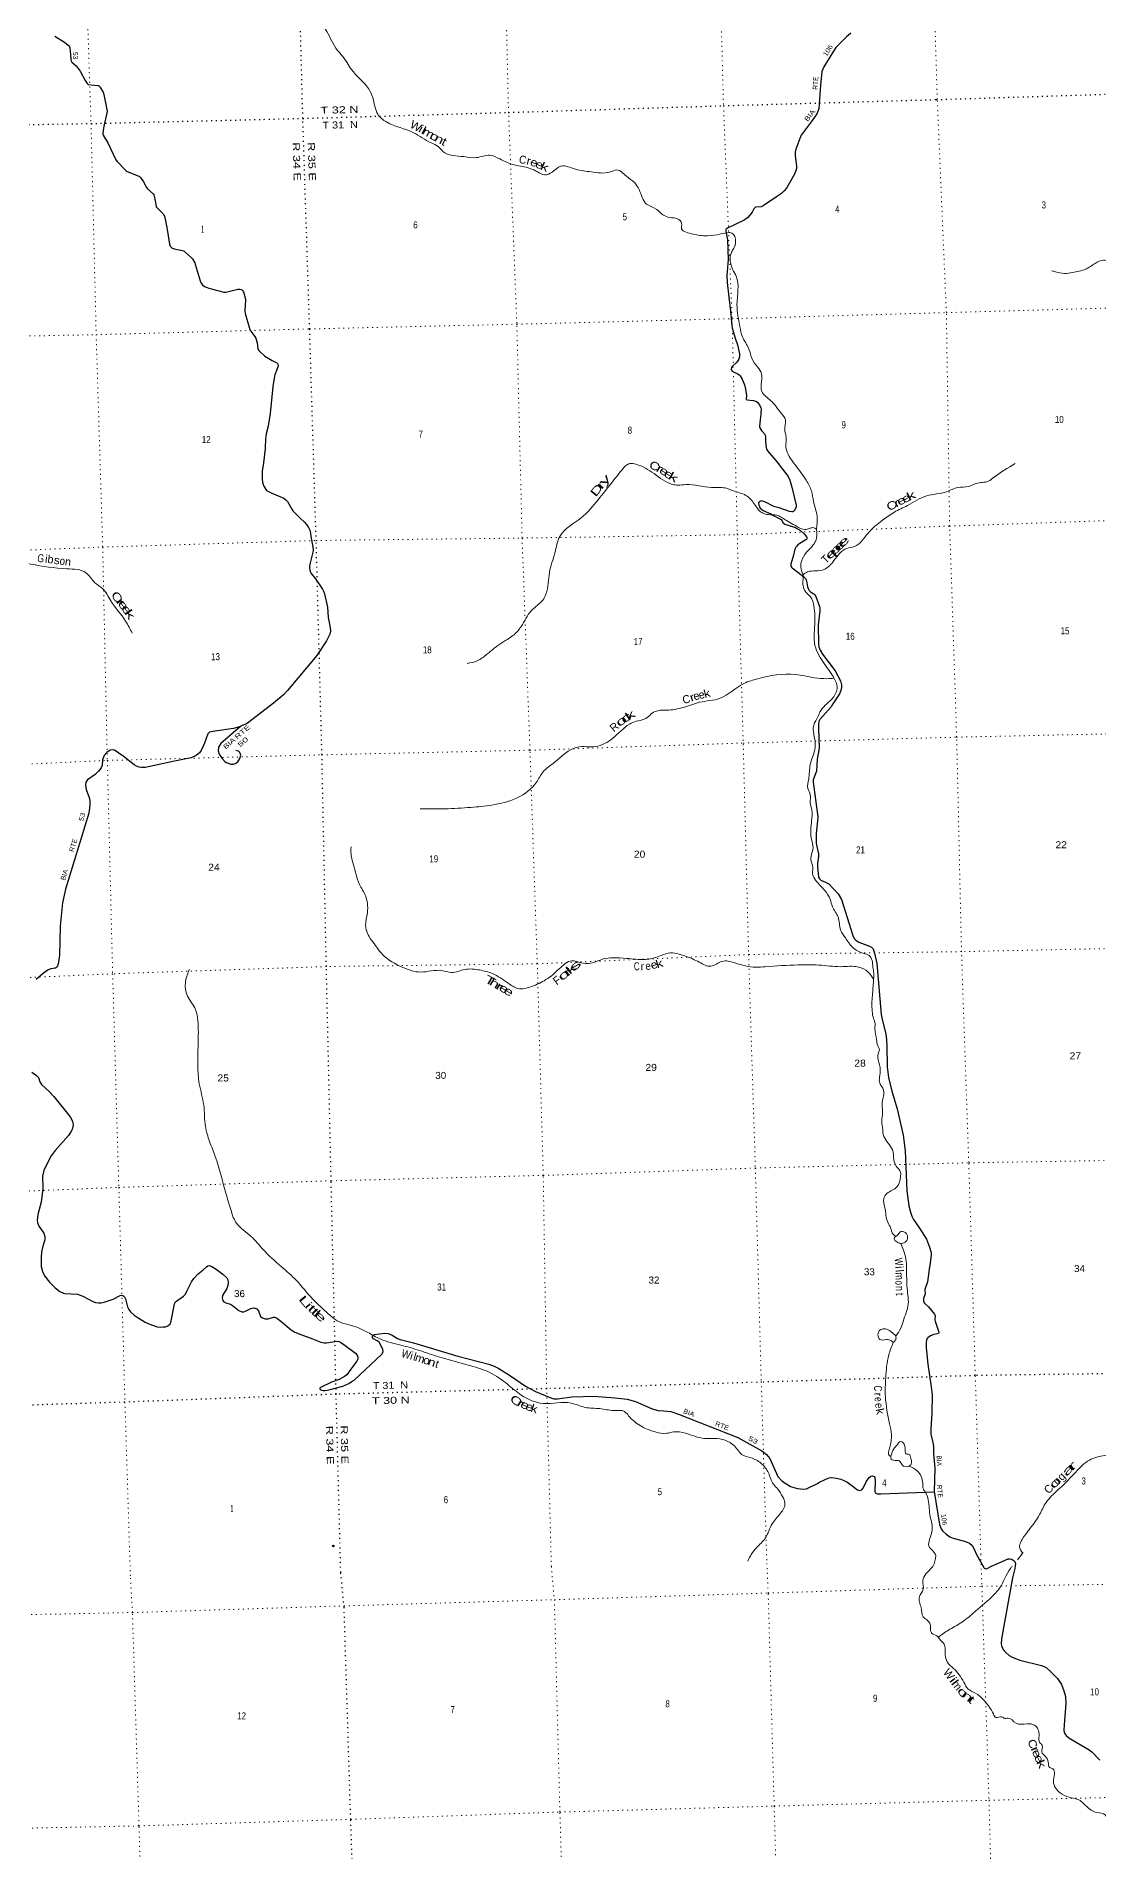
# Model space of a CAD drawing. Header units: feet. Extents: x 489137 to 739700, y 189004 to 379547.
# Drawn here: x 618100 to 644636, y 231291 to 276660 of the extents above; entities that cross this region are included whole.
import ezdxf
from ezdxf.enums import TextEntityAlignment as Align

# ---------------------------------------------------------------- set-up
doc = ezdxf.new("R2010")
doc.units = ezdxf.units.FT
doc.header["$LTSCALE"] = 80
doc.header["$PDMODE"] = 32
doc.header["$PDSIZE"] = 40
doc.linetypes.add('DOTTED', pattern=[1.5, 0.3, -1.2])
for name, color, linetype, lineweight in [('29', 7, 'Continuous', 25), ('39', 7, 'Continuous', 13), ('6', 7, 'DOTTED', 25), ('7', 7, 'DOTTED', 13)]:
    doc.layers.add(name, color=color, linetype=linetype, lineweight=lineweight)
for name, color, linetype in [('30', 7, 'Continuous'), ('41', 7, 'Continuous'), ('8', 7, 'Continuous')]:
    doc.layers.add(name, color=color, linetype=linetype)

msp = doc.modelspace()

# ---------------------------------------------------------------- linework, layer by layer
at = {"layer": '29'}
for points in [[(618560.28, 276662.6), (618806.27, 276516.15), (618893.37, 276441.46), (618925.68, 276401.05), (618939.21, 276371.48), (618953.26, 276208.31), (618957.99, 276077.74), (618970.1, 276045.41), (618987.84, 276017.3), (619091.97, 275918.47), (619196.43, 275791.4), (619318.29, 275559.74), (619366.9, 275480.63), (619384.06, 275463.46), (619398.27, 275454.38), (619555.85, 275443.39), (619650.91, 275427.12), (619676.87, 275410.92), (619698.07, 275379.6), (619767.74, 275261.39), (619786.75, 275207.85), (619863.66, 274832), (619867.7, 274803.71), (619866.55, 274779.62), (619791.81, 274445.18), (619774.81, 274361.19), (619757.64, 274226.82), (619757.64, 274212.67), (619766.64, 274186.39), (619886, 273995.04), (620085.78, 273575.15), (620119.67, 273527.49), (620315.98, 273320.55), (620346.27, 273296.3), (620372.92, 273280.29), (620646.15, 273174.05), (620677.23, 273153.15), (620702.69, 273127.57), (620778.09, 273020.36)], [(638446.51, 276740.56), (638340.48, 276645.89), (638070.9, 276380.88), (638009.68, 276286.19), (637772.04, 275899.96), (637743.77, 275839.33), (637723.03, 275780.06), (637688.75, 275438.35), (637647.22, 274858.39), (637632.69, 274802.73), (637592.31, 274721.9), (637483.33, 274552.45), (637204.59, 274188.44), (637167.67, 274108.29), (637072.01, 273835.99), (637051.12, 273764.09), (637051.73, 273674.16), (637087.03, 273422.62), (637085.44, 273357.94), (637073.33, 273305.4), (637035.02, 273213.74), (636839.08, 272868.93), (636781.63, 272795.04), (636713.88, 272735.57), (636589.61, 272647.96), (636283.76, 272438.53), (636257.5, 272420.34), (636202.98, 272400.15), (636061.83, 272387.25), (636025.28, 272349.62), (635978.54, 272262.51), (635924.31, 272187.96), (635871.81, 272135.42), (635781.06, 272064.86), (635361.51, 271868.87), (635322.54, 271828.28), (635324.15, 271785.39), (635361.01, 271572.22), (635380.99, 271082.27), (635351.42, 270684.16), (635358.89, 270506.75), (635394.21, 270142.19), (635440.81, 269789.99), (635473.98, 269421.63), (635499.03, 269308.86), (635566.17, 269094.97)], [(620778.09, 273020.36), (620778.09, 273020.36), (620855.15, 272878.02), (620878.66, 272850.43), (621015.43, 272721.98), (621030.83, 272698.19), (621050.87, 272627.85), (621089.39, 272417.31), (621096.47, 272400.14), (621106.25, 272384.78), (621236.95, 272258.23), (621268.11, 272222.32), (621288.3, 272189.99), (621304.46, 272161.7), (621321.67, 272094.45), (621360.49, 271885.36), (621430.05, 271469.03), (621446.82, 271419.11), (621465, 271390.82), (621495.29, 271364.55), (621542.54, 271346.16), (621746.87, 271307.84), (621791.12, 271288.77), (621821.41, 271268.57), (621970.98, 271134.72), (621999.11, 271096.81), (622055.65, 270999.82), (622067.87, 270965.12), (622191.97, 270545.84), (622214.16, 270493.65), (622252.53, 270449.19), (622303.01, 270408.78), (622365.53, 270379.79), (622406, 270366.34), (622779.58, 270269.35), (622807.85, 270267.33), (622837.19, 270268.08), (623137.09, 270340.63), (623186.47, 270343.11), (623223.83, 270329.97), (623251.09, 270306.73), (623271.1, 270274.69), (623313.69, 270120.83), (623322.02, 270067.85), (623307.63, 269803.59), (623315.87, 269736.79), (623428.79, 269336.82), (623450.3, 269297.54), (623560.98, 269156.47), (623580.24, 269114.54), (623615.31, 269002.17), (623634.76, 268843.78), (623653.92, 268811.24), (623681.21, 268779.11), (623804.99, 268668.95), (623994, 268561.72), (624104.01, 268497.98), (624112.84, 268490.66), (624122.43, 268481.06), (624131.01, 268469.44), (624136.61, 268451.55), (624138.58, 268432.57), (624136.83, 268422.71), (624111.6, 268348.14), (624058.07, 268196.4), (624049.19, 268165.29), (624009.82, 267912.27), (623939.22, 267230.84), (623888.48, 266915.04), (623843.51, 266727.88), (623830.99, 266657.62), (623821.3, 266606.65), (623818.39, 266360.74), (623776.25, 266000.72), (623740.52, 265790.3), (623737.58, 265689.19), (623740.52, 265572.07), (623756.68, 265487.2), (623781.16, 265419.66), (623829.37, 265333.63), (623850.58, 265310.39), (623881.88, 265289.17), (623985.09, 265246.13), (624279.33, 265116.78), (624329.17, 265080.03), (624371.17, 265031.83), (624482.46, 264840.33), (624510.91, 264801.18), (624680.82, 264626.33), (624688.62, 264619.1)], [(635566.17, 269094.97), (635612.33, 268947.89), (635663.41, 268726.94), (635665.82, 268682.06), (635661.78, 268647.71), (635643.61, 268591.13), (635617.36, 268542.64), (635591.1, 268508.28), (635483.5, 268410.59), (635463.88, 268380.98), (635458.84, 268343.6), (635463.88, 268316.32), (635484.92, 268291.56), (635528.5, 268263.78), (635620.95, 268225.66), (635655.72, 268201.14), (635676.93, 268177.9), (635733.6, 268088.66), (635790.01, 267951.58), (635813.3, 267838), (635835.33, 267683.06), (635830.39, 267587.86), (635850.76, 267574.4), (636010.4, 267559.41), (636068.68, 267541.39), (636111.08, 267513.1), (636171.4, 267431.45), (636199.93, 267373.67), (636205.99, 267345.38), (636195.71, 267254.36), (636195.89, 267215.05), (636179.59, 267082.51), (636164.59, 266911.95), (636166.61, 266893.76), (636176.02, 266874.6), (636195.89, 266835.16), (636215.16, 266808.79), (636288.82, 266725.5), (636303.41, 266695.23), (636311.48, 266650.77), (636311.28, 266534.24), (636327.64, 266384.04), (636339.76, 266343.63), (636362.56, 266297.15), (636610.78, 266006.09)], [(636610.78, 266006.09), (636655.31, 265953.87), (636880.86, 265659.7), (636919.3, 265565.67), (636968.87, 265389.03), (637079.17, 264941.23), (637082.87, 264915.01), (637080.85, 264898.85), (637036.29, 264813.25)], [(637036.29, 264813.25), (637022.29, 264795.79), (636996.04, 264777.6), (636973.83, 264773.56), (636911.48, 264784.54), (636652.03, 264874.23), (636544.76, 264898.33), (636502.32, 264913.99), (636317.29, 265014.88), (636241.82, 265043.31), (636211.53, 265047.35), (636187.75, 265044.6), (636154.99, 265023.1), (636144.89, 265006.94), (636140.01, 264985.13), (636146.91, 264940.25), (636161.05, 264911.97), (636183.26, 264871.55), (636212.38, 264841.28), (636257.97, 264806.89), (636443.9, 264722.38)], [(624688.62, 264619.1), (624801.69, 264514.24), (624844.26, 264462.09), (624901.65, 264383.91), (624917.8, 264353.6), (624936.99, 264298.03), (624952.14, 264218.05), (625013.72, 263845.4), (625012.71, 263818.13), (625003.92, 263769.09), (624932.78, 263471.05), (624920.83, 263406.92), (624920.83, 263366.51), (624928.91, 263320.03), (624947.35, 263265.51), (624965.26, 263233.15), (625074.49, 263098.53), (625244.94, 262840.13), (625275.23, 262791.63), (625300.96, 262727.7)], [(636443.9, 264722.38), (636515, 264685.86), (636669.43, 264600.14), (636702.23, 264580.57), (636720.4, 264558.35), (636756.75, 264501.77), (636793.1, 264471.46), (637062.69, 264381.53), (637114.43, 264354.72), (637187.89, 264306.77), (637276.74, 264227.96), (637304.06, 264195.04), (637337.32, 264151.17), (637345.4, 264124.9), (637345.5, 264105.06), (637339.34, 264088.53), (637321.17, 264072.37), (637167.29, 263984.48), (637121.25, 263951.13), (637092.98, 263920.82), (637070.77, 263890.51), (637043.83, 263842.79), (637010.94, 263695.12)], [(637010.94, 263695.12), (636950.62, 263471.21), (636948.6, 263451.01), (636949.94, 263421.2), (636962.73, 263396.45), (636978.89, 263376.24), (637119.35, 263265.15), (637272.05, 263155.18), (637312.08, 263111.53), (637320.16, 263097.39), (637335.84, 263053.54), (637359.54, 262902.39), (637378.56, 262856.63), (637393.87, 262825.61), (637405.98, 262809.44), (637434.25, 262779.13), (637523.1, 262724.57), (637543.88, 262704.54), (637569.55, 262659.91), (637661.43, 262406.3), (637672.54, 262364.89), (637669.77, 262303.46), (637629.54, 261953.56), (637635.17, 261470.73), (637646.22, 261400.99), (637679.6, 261317.16), (637737.18, 261221.18), (638053.07, 260799.66), (638189.27, 260550.13), (638214.72, 260450.29), (638214.72, 260393.71), (638201.94, 260334.47), (638162.22, 260228.01), (638081.45, 260098.69), (637996.26, 259977.25), (637950.19, 259906.73), (637667.83, 259589.34), (637643.25, 259538.96), (637635.17, 259466.22), (637634.46, 259340.48), (637657.39, 258890.33), (637648.74, 258820.14), (637601.01, 258591.17), (637588.73, 258296.25), (637570.74, 258251.56), (637508.25, 258074.77), (637503.92, 258017.39), (637619.02, 257150.52), (637613.33, 257049.74), (637580.69, 256740.35), (637580.65, 256505.92), (637588.26, 256443.87), (637641.23, 256227.07), (637640.11, 256158.36), (637608.92, 255996.71), (637608.79, 255907.52), (637634.07, 255649.73), (637661.43, 255600.66), (637693.74, 255568.33), (637813.25, 255520.11), (637891.63, 255475.38), (638000.79, 255366.44), (638127.89, 255226.83), (638208.01, 255086.03), (638493.22, 254189.69), (638527.72, 254115.46), (638555.99, 254087.17), (638596.38, 254054.84), (638644.56, 254025.21), (638914.29, 253919.59), (638959.86, 253897.23), (639000.25, 253852.78), (639039.51, 253744.5), (639093.06, 253485.26), (639204.21, 252214.01), (639230.87, 252085.55), (639304.95, 251798.46), (639329.41, 251676.51), (639347.69, 251430.04), (639355.67, 250902.59), (639387.37, 250641.83), (639468.17, 250298.37), (639606.71, 249853.15), (639749.81, 249194.12), (639798.88, 248803.62), (639847.09, 247807.74), (639896.01, 247429.34), (639933.21, 247269.41), (639965.64, 247176.47), (639989.75, 247123.93), (640009.94, 247087.55), (640162.98, 246877.71), (640333.88, 246596.58), (640412.8, 246401.53), (640440.48, 246289.95), (640449.14, 246254.02), (640450.16, 246210.57), (640414.42, 245936.3), (640409.86, 245903.55)], [(625300.96, 262727.7), (625375.58, 262394.21), (625386.73, 262136.14), (625439.81, 261883.34), (625447.88, 261794.43), (625431.73, 261717.65), (625350.96, 261551.95), (625109.43, 261184.24), (624375.03, 260308.01), (624282.73, 260208.21), (624218.11, 260151.63), (624021.46, 259996.28), (623409.48, 259517.99), (623345.76, 259476.73), (623240.76, 259432.28), (623172.1, 259403.99), (623021.74, 259362.98), (622568.34, 259297.47), (622465.33, 259278.71), (622428.98, 259266.58), (622387.51, 259227.29), (622301.48, 258993.52), (622214.93, 258813.95), (622173.12, 258754.88), (622089.74, 258684.63), (621966.67, 258631.72), (621551.19, 258542.97)], [(623198.21, 259414.75), (622707.65, 258983.69), (622651.86, 258895.55), (622643.03, 258801.83), (622666.04, 258722.29), (622739.96, 258607.85), (622804.58, 258539.14), (622850.22, 258512.05), (622958.05, 258470.44), (623026.71, 258470.44), (623086.62, 258492.53), (623131.71, 258531.06), (623184.07, 258615.54), (623204.41, 258692.71), (623182.33, 258760.8), (623151.68, 258792.48), (623084.82, 258813.35)], [(621551.19, 258542.97), (620821.02, 258386.99), (620730.72, 258383.55), (620666.1, 258395.68), (620605.52, 258415.88), (620539.64, 258454.05), (620270.63, 258668.66), (620048.81, 258819.63), (620003.76, 258832.14), (619947.22, 258820.02), (619861.8, 258759.41), (619797.79, 258686.65), (619750.93, 258577.62), (619741.25, 258440.13), (619719.02, 258375.19), (619656.43, 258298.69), (619567.53, 258214.79), (619381.8, 258076.41), (619337.38, 258023.88), (619329.3, 257947.09), (619347.94, 257839.13), (619427.35, 257612.69), (619438.35, 257538.92), (619438.35, 257433.84), (619407.46, 257249.07), (618824.6, 255344.7), (618755.95, 255008.36), (618698.37, 254420.01), (618686.98, 254041.22)], [(618686.98, 254041.22), (618676.69, 253699.19), (618644.76, 253475.36), (618616.49, 253402.62), (618575.64, 253370.28), (618463.02, 253358.16), (618398.48, 253330.44), (618282.44, 253243.38), (618095.5, 253087.39)], [(617988.95, 250771.68), (618107.62, 250686.85), (618150.01, 250637.66), (618188.39, 250533.27), (618232.81, 250465.77), (618416.58, 250289.82), (618533.12, 250165.01), (618946.96, 249654.63), (619002.19, 249549.21), (619020.36, 249450.2), (618998.15, 249343.1), (618965.85, 249278.45), (618906.08, 249189.7), (618573.41, 248817.85), (618471.11, 248678.31), (618341.75, 248439.94), (618285.33, 248318.63), (618254.06, 248175.87), (618259.76, 247867.25), (618221.47, 247523.44), (618136.28, 247219.07), (618121.77, 247063.8), (618129.85, 247011.26), (618166.03, 246925.04), (618285.34, 246746.56), (618310.4, 246667.6), (618313.61, 246584.9), (618258.77, 246426.45), (618228.79, 246281.8), (618219.83, 246137.11), (618220.34, 246114.04)], [(618220.34, 246114.04), (618224.76, 245914.04), (618252.23, 245790.68), (618303.52, 245685.71), (618424.68, 245520.02), (618572.03, 245379.32), (618687.19, 245289.66), (618776.04, 245253.29), (618815.93, 245238.88), (619131.02, 245222.94), (619260.83, 245171.04), (619514.73, 245038.86), (619577.72, 245012.83), (619654.45, 245004.75), (619719.07, 245008.79), (619791.4, 245028.22), (620018.6, 245103.36), (620195.63, 245194.69), (620227.94, 245198.73), (620261.8, 245190.92), (620288.52, 245174.48), (620304.68, 245154.28), (620329.46, 245103.48), (620378.26, 244904.68), (620409.68, 244843.1), (620454.11, 244782.48), (620547, 244697.61), (620615.44, 244651.1), (620817.59, 244527.87), (620914.14, 244485.51), (621116.45, 244410.67), (621189.15, 244398.55), (621262.31, 244403.64), (621322.42, 244410.67), (621387.04, 244434.92), (621439.54, 244479.38), (621460.78, 244518.56), (621519.92, 244806.28), (621548.59, 244984.54), (621579.81, 245031.46), (621775.93, 245174.59), (621825.25, 245225), (621857.23, 245297.28), (621977.56, 245531.73), (622031.22, 245612.96), (622144.3, 245734.2), (622264.63, 245834.06), (622354.31, 245903.94), (622384.6, 245930.21), (622418.82, 245938.02), (622483.55, 245916.06), (622588.56, 245847.36), (622762.22, 245726.12), (622859.15, 245629.13), (622887.42, 245580.63), (622892.12, 245519.62), (622883.38, 245443.23), (622857.6, 245367.6), (622748.08, 245190.64), (622741.3, 245133.23), (622756.16, 245069.4), (622776.36, 245037.07), (622831.66, 245003.86), (622949.09, 244973.91), (623002.52, 244944.12), (623032.56, 244915.03), (623158.88, 244816.64), (623236.76, 244786.51), (623285.23, 244782.47), (623328.64, 244799.83), (623456.88, 244869.36), (623491.2, 244875.42), (623535.63, 244879.46), (623561.9, 244875.09), (623608.32, 244859.25), (623651.56, 244804.23), (623701.63, 244668.01), (623745.64, 244628.9), (623819.43, 244607.79), (623889.01, 244606.67), (624020.83, 244646.1), (624058.64, 244647.08), (624094.99, 244634.96), (624207.7, 244548.91)], [(640409.86, 245903.55), (640358.64, 245535.65), (640296.69, 245340.67), (640294.62, 245318.47), (640299.72, 245234.59), (640295.92, 245209.52), (640261.85, 245119.91), (640257.81, 245081.52), (640263.61, 245041.4), (640271.45, 245020.4), (640284.06, 245002.71), (640382.32, 244904.52), (640537.83, 244728.02), (640545.56, 244708.7), (640549.6, 244684.46), (640543.54, 244583.42), (640552.11, 244546.69), (640629.42, 244326.26), (640644.51, 244278.3), (640646.53, 244254.06), (640632.5, 244237.53), (640491.57, 244206.48), (640438.53, 244185.35), (640398.15, 244161.1), (640369.88, 244136.86), (640349.68, 244114.63), (640333.53, 244078.26), (640328.47, 244026.73), (640327.85, 243886.42), (640369.05, 243477.6), (640454.57, 242908.23), (640473.14, 242704.79), (640468.49, 242248.66), (640443.56, 241854.52), (640446.52, 241721.55), (640493.37, 241516.65), (640508.18, 241426.14), (640512.76, 241244.62), (640539.36, 240875.87), (640530.22, 240288.48), (640659.15, 239463.71), (640700.01, 239359), (640736.35, 239310.51), (640829.54, 239224.94), (640918.09, 239156.94), (641002.91, 239128.65), (641032.7, 239115.98), (641308.05, 239046.78), (641406.77, 239003.37), (641476.87, 238939.15), (641528.41, 238849.37), (641585.36, 238719.92)], [(624207.7, 244548.91), (624462.6, 244332.01), (624555.39, 244275.28), (624710.28, 244213.84), (624994.18, 244104.46), (625207.64, 244026.74), (625288.42, 244010.58), (625350.64, 244004.59), (625608.5, 244048.05), (625651.9, 244042.91), (625700.36, 244022.7), (625813.65, 243941.14), (626076.37, 243746.59), (626112.3, 243699.4), (626128.46, 243646.86), (626128.46, 243602.4), (626102.97, 243547.34), (625957.98, 243348.73), (625851.82, 243208.38), (625799.32, 243163.92), (625666.04, 243095.22), (625475.37, 243024.35), (625194.36, 242891.64), (625182.8, 242876.31), (625181.4, 242860.82), (625193.66, 242842.51), (625223.38, 242827.64), (625264.84, 242815.95), (625310.64, 242816.37), (625371.01, 242823.2), (625441.26, 242838.02), (625753.06, 242928.97), (625828.24, 242957.18), (625908.36, 242994.19), (625968.19, 243029.61), (626035.92, 243075.84), (626730.64, 243725.28), (626760.52, 243786.29), (626756.48, 243838.83), (626716.03, 243934.85), (626659.55, 244020.69), (626615.65, 244057.97), (626518.16, 244108.5), (626493.97, 244137.88), (626493.97, 244166.17), (626502.04, 244194.46), (626543.09, 244217.96), (626799.03, 244253.31), (626889.76, 244242.96), (626985.35, 244202.53), (627121.99, 244119.7), (627190.52, 244093.6), (627524.61, 244007.42), (628624.67, 243674.12), (629402.17, 243475.66), (629537.11, 243424.59), (629651.79, 243363.58), (629946.63, 243183.79), (630321.16, 242922.85), (630571.02, 242790.6), (630906.22, 242648.65), (631027.38, 242608.24), (631122.23, 242609.85), (631472.9, 242657.17), (632033.88, 242672.35), (632551.09, 242634.2), (632856.89, 242596.11), (633064.89, 242543.51), (633478.85, 242361.71), (633630.77, 242316.64), (633762.07, 242309.16), (633950.02, 242290.69), (634144.6, 242223.93), (635619.02, 241643.81), (636222.53, 241308.72), (636342.26, 241218.02), (636424.63, 241119.02), (636619.72, 240670.88), (636729.97, 240547.16), (636939.99, 240417.84), (637113.65, 240365.3), (637263.38, 240354.75), (637333.76, 240363.28), (637390.23, 240381.49), (637609.19, 240495.1)], [(637609.19, 240495.1), (637649.02, 240515.77), (637824.46, 240599.7), (637903.22, 240630.01), (637961.77, 240640.11), (638081.66, 240629.3), (638198.04, 240601.72), (638347.19, 240537.71), (638535.26, 240389.55), (638591.81, 240341.05), (638650.56, 240319.75), (638721.04, 240332.97), (638752.85, 240374.25), (638834.13, 240551.2), (638906.82, 240640.11), (638945.19, 240674.46), (638981.33, 240681.47), (639025.97, 240666.38), (639042.35, 240642.33), (639051.55, 240547.67), (639042.12, 240290.54), (639057.01, 240259.22), (639111.79, 240236.09), (639194.6, 240231.68), (640530.19, 240286.74)], [(641585.36, 238719.92), (641765.31, 238395.5), (641777.33, 238379.45), (641801.99, 238364.26), (641824.76, 238358.56), (641849.15, 238366.8), (641961.74, 238430.17), (642376.67, 238607.43), (642393.94, 238612.96), (642420.5, 238612.96), (642464.14, 238599.67), (642503.98, 238576.89), (642526.07, 238553.28), (642551.42, 238521.83), (642557.11, 238493.35), (642553.31, 238432.6), (642541.12, 238372.26), (642479.54, 238137.49), (642207.41, 236611.95), (642202.33, 236482.9), (642209.92, 236433.54), (642247.86, 236346.21), (642313.44, 236269.31), (642399.65, 236194.33), (642475.54, 236152.57), (642585.58, 236107), (642667.89, 236078.63), (643209.86, 235944.43), (643325.52, 235894.38), (643416.59, 235814.64), (643606.31, 235621), (643704.97, 235472.92), (643765.13, 235308.2), (643803.63, 235165.37), (643815.45, 234997.49), (643771.41, 234464.74), (643761.9, 234326.26), (643775, 234267.08), (643799.84, 234227.54), (643822.61, 234197.17), (643887.06, 234134.62), (644395.59, 233836.46), (644461.59, 233783.83), (644667.34, 233576.67)]]:
    msp.add_lwpolyline(points, dxfattribs=at)
at = {"layer": '39'}
msp.add_line((642750.76, 238766.14), (642605.1, 238586.1), dxfattribs=at)
for points in [[(637591.58, 264343.53), (637600.92, 264671.32), (637513.85, 265037.73), (637461.15, 265300.4), (637329.51, 265568.03), (637051.95, 265953.15), (636825.05, 266384.75), (636827.68, 266574.84), (636818.58, 266703.83), (636796.08, 266814.1), (636811.99, 267077.47), (636702.61, 267240.88), (636441.77, 267559.97), (636221.1, 267781.62), (636213.45, 268027.9), (636215.68, 268228.07), (636112.12, 268397.78), (635970.29, 268616.5), (635900.87, 268842.13), (635735.24, 269152.87), (635675.19, 269397.06), (635600.83, 269953.96), (635583.03, 270664.68), (635493.49, 270836.97), (635464.6, 271264.3), (635523.21, 271365.66), (635567.5, 271523.04), (635474.05, 271743.68), (635366.74, 271751.54), (635102.26, 271700.62), (634792.32, 271676.2), (634461.31, 271725.72), (634212.86, 271883.61), (634222.58, 271944.63), (634148.5, 272083.16), (633900.13, 272135.96), (633748.12, 272202.69), (633543.85, 272366.38), (633344.06, 272467.59), (633156.13, 272832.01), (633038.38, 273003.18), (632840.24, 273165.09), (632602.02, 273319.34), (632420.34, 273267.67), (631961.83, 273273.73), (631565.61, 273338.85), (631197.29, 273413.16), (630980.95, 273267.14), (630797.97, 273197.22), (630617.26, 273274.93), (630430.19, 273360.48), (630045.35, 273444.24), (629676.04, 273595.32), (629422.06, 273688.31), (629099.36, 273629.02), (628781.47, 273652.79), (628255.49, 273783.49), (628137.62, 273906.15), (627960.39, 273998.15), (627524.55, 274249.66), (626843.71, 274519.74), (626630.27, 274711.36), (626502.93, 275126.7), (626393.04, 275354.77), (625970.57, 275831.15), (625749.57, 276163.95), (625622.77, 276308.48), (625357.93, 276781.01), (624866.56, 277418.38), (624574.71, 278013.13), (624568.44, 278275.62), (624550.89, 278311.31), (624383.31, 278363.27), (624010.19, 278611.21), (623694.82, 278879.62), (623430.95, 279018.71), (623132.66, 279160.48), (622798.59, 279442.31), (622265.79, 279746.56), (621906.99, 279938.47), (621637.15, 280075.31), (621512.88, 280258.34), (621238.7, 280300), (620754.31, 280296.95), (620523.95, 280508.11), (620258.92, 281293.91), (620234.75, 281549.63), (620161.54, 281769.05), (619910.93, 282187.58), (619509.89, 282632.48), (619033.96, 282979.41)], [(645009.99, 270943.95), (644756.8, 271067.16), (644545.99, 270986.04), (644313.46, 270841.39), (643981.55, 270759.5), (643784.73, 270733.5), (643554.98, 270774.91), (643467.2, 270799.72)], [(632821.19, 265936.83), (632462.99, 265496.16), (632134.16, 265078.88), (631705.81, 264625.32), (631178.85, 264163.81), (631051.82, 263748.48), (630917.33, 263266.16), (630827.93, 262714.89), (630750.76, 262572.37), (630460.57, 262302.15), (630209.55, 261908.18), (630004.45, 261681.76), (629724.88, 261500.89), (629354.45, 261217.38), (629110.61, 261052.07), (628864.75, 260989.77)], [(632821.19, 265936.83), (632927.03, 265980.32), (633076.46, 265965.15), (633529.81, 265730.5), (633986.52, 265461.63), (634122.52, 265442.77), (634327.8, 265459), (634966.69, 265383.3), (635306.28, 265372.53), (635541.64, 265290.92), (635859.46, 265166.1), (636053.85, 264945.43), (636247.69, 264738.88), (636644.09, 264674.24), (636761.65, 264605.67), (637088.06, 264417.13), (637299.15, 264335.96), (637407.36, 264356.43), (637497.19, 264382.23), (637590.53, 264339.87)], [(642551.99, 265983.47), (642010.68, 265630.52), (641878.87, 265542.43), (641574.32, 265483.85), (641383.51, 265407.56), (641119.93, 265384.97), (640837.43, 265278.77), (640334.83, 265173.94), (639861.72, 264934.86), (639533.14, 264768.21), (639236.3, 264564.43), (638877.3, 264247.01), (638535.3, 263908.04), (638341.29, 263861.94), (638022.21, 263556.22), (637778.57, 263334.33), (637561.91, 263299.46), (637366.94, 263277.57), (637250.92, 263203.99)], [(637591.58, 264343.53), (637568.64, 264053.6), (637341.72, 263765.68), (637209.74, 263528.01), (637200.66, 263347.77), (637255.7, 263180.18), (637247.05, 263040.38), (637328.69, 262760.67), (637438.02, 262649.8), (637521.95, 262414.64), (637545.82, 261960.84), (637567.1, 261367.48), (637681.02, 261139.57), (637955.35, 260734.11), (638103.59, 260351.94), (637968.21, 260097.97), (637674.03, 259775.04), (637624.28, 259653.82), (637519.32, 259447.54), (637540.14, 259122.97), (637543.72, 258826.01), (637430.76, 258463.79), (637392.85, 258092.42), (637371.57, 257863.19), (637432.33, 257703.91), (637429.62, 257515.84), (637469.63, 257319.36), (637465.74, 257058.48), (637458.65, 256605.64), (637500.34, 256382.78), (637451.09, 256043.3), (637491.49, 255939.81), (637487.6, 255726.86), (637535.86, 255610.98), (637798.87, 255309.29), (637926.43, 255094.05), (637986.37, 254904.42), (638125.51, 254651.24), (638190.91, 254322.38), (638311.63, 254127.08), (638486.34, 253893.5), (638754.63, 253744.48), (638902.14, 253689.7), (638998.1, 253394.72), (639007.75, 253317.46), (639019.33, 253172.9), (639014.36, 253093.88)], [(614553.87, 260861.95), (614758.85, 261260.62), (614991.67, 261346.67), (615206.03, 261543.14), (615422.87, 261727.58), (615597.4, 261807.27), (616174.12, 262286.93), (616578.68, 262626.36), (616782.4, 262939.63), (617120.84, 263266.34), (617622.56, 263496.45), (617964.87, 263467.59), (618863.67, 263353.7), (619340.09, 263251.34), (619563.81, 263003.54), (619753.26, 262857.45), (619961.06, 262552.42), (620330.2, 262045.63), (620493.5, 261742.88)], [(627689.22, 257353.62), (628304.95, 257353.8), (628953.59, 257389.65), (629474.14, 257448.71), (630109.18, 257625.49), (630594.33, 258020.68), (630757.93, 258275.77), (631035.44, 258509.1), (631613.78, 258895.85), (632071.42, 258912), (632497.42, 259116.87), (632919.57, 259471.15), (633084.33, 259542.36), (633284.32, 259590.72), (633555.27, 259785.39), (633840.62, 259818.95), (634265.88, 259888.38), (634664.65, 260015.37), (635177.49, 260116.56), (635772.68, 260485.79), (636125.33, 260604.89), (637059.84, 260712.71), (637533.53, 260628.44), (637849.32, 260606.61), (638022.41, 260617.21)], [(626348.94, 254304.29), (626325.86, 254439.63), (626368.08, 254752.56), (626368.57, 254997.13), (626321.13, 255177.15), (626172.5, 255466.33), (626020.05, 255955.46), (625967.31, 256167.6), (625960.22, 256399.75)], [(639014.32, 253093.3), (638869.69, 253282.17), (638636.92, 253400.26), (638190.43, 253408.81), (637645.77, 253449.85), (637130.9, 253451.65), (636302.86, 253408.68), (636073.23, 253395.53), (635546.11, 253503.96), (635225.65, 253541.77), (634947.82, 253419.58), (634659.17, 253521.31), (634316.3, 253667.37), (633883.16, 253747.19), (633656.07, 253669.46), (633314.01, 253589.19), (632838.51, 253616.8), (632506.83, 253631.94), (632261.71, 253602), (631951.07, 253492.65), (631706.22, 253507.19), (631478.17, 253556.75), (631163.04, 253356.28), (630830.51, 253084.38), (630469.84, 252912.42), (630124.42, 252866.37), (629885.06, 252998.35), (629494.19, 253235.48), (629171.68, 253325.76), (628807.75, 253339.61), (628469.56, 253263.53), (628223.37, 253312.38), (627704.04, 253273.57), (627251.26, 253391.02), (626741.78, 253718.43), (626507.62, 254026.45), (626385.44, 254207.55), (626342.62, 254321.05)], [(623018.98, 247139.5), (622833.49, 247750.6), (622567.34, 248667.73), (622427.55, 249040.13), (622323.81, 249420.02), (622280.96, 249945.83), (622171.12, 250481.11), (622132.98, 250938.39), (622143.4, 251547.16), (622124.3, 252136.57), (622075.99, 252338.78), (621877.16, 252672.46), (621828.31, 253042.41), (621925.36, 253347.4)], [(639014.36, 253093.88), (638987.91, 252739.14), (638973.42, 252542.51), (638975.14, 252344.51), (639002.9, 252151.59), (639048.6, 252015.97), (639046.87, 251854.21), (639087.49, 251591.05), (639115.84, 251434.53), (639154.97, 251363.32), (639120.92, 251202.31), (639162.91, 250955.37), (639169.26, 250690.86), (639159.31, 250532.82), (639214.22, 250419.79), (639264.62, 250318.72), (639229.75, 250024.27), (639234.52, 249697.04), (639216.47, 249591.23), (639236.48, 249389.91), (639271.64, 249162.92), (639482.48, 248831.74), (639522.54, 248582.71), (639579.27, 248423.27), (639686.23, 248269.87), (639686.48, 248160.74), (639597.61, 247904.58), (639347.65, 247741.05), (639265.73, 247616.53), (639294.75, 247391.32), (639322.52, 247198.39), (639365.85, 247020.23), (639440.01, 246879.68), (639498.59, 246724.36), (639550.73, 246681.96), (639565.41, 246668.31)], [(623018.98, 247139.5), (623099.28, 247001.82), (623465.47, 246668.11), (623762.83, 246344.41), (624213.71, 245915.63), (624603.2, 245559.21), (624987.95, 245117.7), (625338.19, 244783.97), (625722.5, 244508.18), (625971.34, 244443.28), (626382, 244267.57), (626689.22, 244103.93), (627203.98, 243950.54), (627669.49, 243817.43), (628152.24, 243656.71), (628858.45, 243460.39), (629425.35, 243264.61), (629870.91, 242971.04), (630214.67, 242699.71), (630759.7, 242494.98), (631457.91, 242502.47), (631805.33, 242395), (632174, 242363.14), (632529.04, 242318.62), (632790.57, 242290.6), (632895.71, 242183.61), (633179.82, 241940.22), (633557.51, 241781.4), (633847.57, 241746.42), (634015.78, 241781.4), (634313.75, 241750.78), (634787.32, 241617.99), (635035.64, 241617.74), (635535.54, 241431.42), (635748.55, 241199.37), (635983.76, 241121.79), (636223.52, 240979.72), (636387.6, 240759.87), (636511.88, 240473.76), (636623.7, 240350.87), (636740.07, 240163.48), (636798.58, 240010.18), (636691.66, 239751.28), (636480.07, 239484.18), (636308.34, 239127.71), (636087.66, 238886.52), (635958.87, 238721.74), (635870.55, 238554.53)], [(639565.41, 246668.31), (639527.38, 246608.27), (639591.01, 246529.96), (639707.49, 246494.16), (639826.45, 246549.41), (639863.52, 246633.74), (639803.94, 246762.75), (639678.18, 246777.97), (639612.46, 246697.28), (639565.41, 246668.31)], [(639695.69, 246493.77), (639762.52, 246326.57), (639822.02, 246096.5), (639838.64, 245878.88), (639850.54, 245370.03), (639872.16, 244922.2), (639807.76, 244711.47), (639633.38, 244267.99), (639568.1, 244182.53)], [(639568.25, 244182.72), (639455.05, 244285.17), (639254.43, 244356.03), (639151.44, 244305.45), (639126.43, 244171.07), (639169.83, 244093.97), (639329.55, 244088.18), (639458.04, 244054.88), (639505.75, 244022.41), (639542.93, 244052.18), (639574.19, 244130.23), (639568.1, 244182.53)], [(639506.38, 244022.45), (639392.97, 243706.68), (639316.63, 243131.68), (639308.64, 242666.51), (639414.27, 241981.5), (639422.74, 241405.82), (639411.14, 241187.08), (639447.97, 241174.39)], [(639447.97, 241174.39), (639515.5, 241356.95), (639581.18, 241432.32), (639695.99, 241541.97), (639779.39, 241474.54), (639803.04, 241283.47), (639825.25, 241231.81), (639900.39, 241220.64), (639940.63, 241121.18), (639961.43, 241002.76), (639899.86, 240925.54), (639726.95, 240959.1), (639656.55, 241055.34), (639541.02, 241066.92), (639441.73, 241127.66), (639447.97, 241174.39)], [(642735.77, 238752.4), (642659.68, 238916.94), (642700.81, 239051.96), (642928.4, 239374.27), (643159.3, 239714.9), (643322.94, 240020.51), (643617.59, 240331.33), (644015.91, 240727.11), (644360.48, 241052.04), (644736.84, 241184.2), (645159.9, 241207.05), (645455.33, 241241.01), (645619.65, 241374.86), (645653.23, 241411.65)], [(639903.78, 240927.5), (640108.51, 240804.47), (640241.49, 240502.53), (640257.59, 240349.57), (640328.31, 240245.26), (640378.91, 240087.6), (640429.89, 239663.16), (640479.25, 239331.64), (640413.7, 239098.63), (640396.17, 238928.16), (640483.4, 238814.4), (640546.8, 238742.13), (640570.62, 238690.83)], [(640570.62, 238690.83), (640492.15, 238421.67), (640322.31, 238238.33), (640243.32, 238056.9), (640253.65, 237853.12), (640156.57, 237667.27), (640198.74, 237389.42), (640256.08, 237158.35), (640418.89, 237002.21), (640456.31, 236758.59), (640595.22, 236682.74), (640665.63, 236599.39), (640758.49, 236504.4), (640801.4, 236384.11), (640805.04, 236210.48), (640853.17, 236033.75), (641012.07, 235871.47), (641265.65, 235527.38), (641370.09, 235361.93), (641582.73, 235237.14), (641798.91, 235039.7), (642007.23, 234735.05), (642069.74, 234643.46), (642218.86, 234658.72), (642282.19, 234623.69), (642364.87, 234629.47), (642571.5, 234502.53), (642850.52, 234486.19), (642986.11, 234472.89), (643128.31, 234336.51), (643145.48, 234191.45), (643165.35, 234014.12), (643223.22, 233950.7), (643214.58, 233784.89), (643307.87, 233669.71), (643377.44, 233529.78), (643412.57, 233395.19), (643490.08, 233358.45), (643506.77, 233043.71), (643670.14, 232764.37), (643900.74, 232650.05), (644111.85, 232597.94), (644325.34, 232432.77), (644591.3, 232268.7), (644794.43, 232212.39), (644850.58, 232134.79), (645047.03, 232011.68), (645206.04, 231940.3), (645404.75, 231966.14), (645520.36, 231937.22), (645607.06, 231946.86), (645857.55, 231985.42), (646138.69, 232017.1)], [(642474.38, 238424.54), (642429.9, 238369.56), (642159.47, 237879.1), (641962.22, 237654.79), (641504.18, 237251.28), (641190.24, 237006.33), (640881, 236826.11), (640616.25, 236642.79)]]:
    msp.add_spline(points, degree=3, dxfattribs=at)
at = {"layer": '6'}
for points in [[(625704.19, 238269.79), (625588.63, 242724.29), (625464.62, 248042.98), (625344.67, 253412.37), (625233.86, 258703.29), (625090.99, 264039.42), (624927.06, 269346.43), (624756.81, 274608.71), (624615.88, 279946.95), (624519.49, 284210.92)], [(614185.3, 274387.22), (619466.49, 274481.62), (624756.81, 274608.71), (629894.85, 274758.06), (635264.3, 274926.69), (640579.87, 275079.04), (644887.34, 275214.4)], [(645810.94, 243249.3), (641553.18, 243190.12), (636223.97, 243025.11), (630848.32, 242860.27), (625588.63, 242724.29), (620309.22, 242524.87), (615066.54, 242361.95)], [(626973.04, 197881.09), (626904.47, 200188.99), (626760.22, 205532.45), (626604.1, 210863.54), (626451.02, 216146.23), (626272.83, 221470.8), (626127.24, 226781.92), (625953.25, 232098.5), (625787.68, 237399.09), (625704.19, 238269.79)]]:
    msp.add_lwpolyline(points, dxfattribs=at)
at = {"layer": '7'}
for points in [[(634990.59, 284506.5), (635124.33, 280137.63), (635264.3, 274926.69), (635479.33, 269603.53), (635607.42, 264232.44), (635757.51, 258969.36), (635891.16, 253713.7), (636060.31, 248376.59), (636207.21, 243040.61), (636345.11, 238570.14)], [(641691.61, 238722.97), (641553.18, 243190.12), (641390.55, 248515.37), (641209.99, 253783.31), (641088.34, 259144.54), (640913.51, 264420.8), (640831.27, 269755.29), (640603.9, 275084.03), (640444.4, 280381.11), (640328.7, 284665.32)], [(619143.95, 284061.09), (619286.47, 279838.52), (619466.49, 274481.62), (619594.97, 269203.53), (619756.96, 263894.43), (619873.39, 258563.31), (620006.02, 253230.81), (620161.06, 247893.13), (620313.25, 242525.03), (620450.56, 238123.37)], [(630964.32, 238417.63), (630848.32, 242860.27), (630762.13, 248192.59), (630613.1, 253479.98), (630429.76, 258818.55), (630233.58, 264124.27), (630101.7, 269489.14), (629895.17, 274749.99), (629771.47, 280060.61), (629683.99, 284356.09)], [(614330.74, 269101.29), (619594.97, 269203.53), (624927.06, 269346.43), (630102.65, 269464.92), (635479.33, 269603.53), (640831.27, 269755.29), (645041.7, 269871.78)], [(614479.68, 263689.1), (619756.96, 263894.43), (625090.2, 264059.6), (630235.76, 264120.32), (635604.5, 264204.03), (640913.51, 264420.8), (645194.95, 264568.22)], [(614627.36, 258322.02), (619873.39, 258563.31), (625233.86, 258703.29), (630429.76, 258818.55), (635758.42, 258997.69), (641088.34, 259144.54), (645348.99, 259236.93)], [(645503.95, 253873.8), (641205.88, 253785.17), (635911.4, 253712.48), (630613.1, 253479.98), (625344.67, 253412.37), (620006.02, 253230.81), (614773.84, 252999.1)], [(614920.12, 247683.12), (620161.06, 247893.13), (625466.08, 248057.19), (630762.13, 248192.59), (636060.31, 248376.59), (641392.89, 248507.38), (645657, 248577.13)], [(641691.61, 238722.97), (641718.28, 237924.35), (641896.98, 232575.55), (642039.47, 227219.93), (642177.5, 221884.42), (642381.38, 216586.64), (642492.49, 211282.88), (642606.35, 206038.1)], [(630964.32, 238417.63), (631040.36, 237588.45), (631178.18, 232263.03), (631346.53, 226926.14), (631529.68, 221654.19), (631685.88, 216319.05), (631845.31, 211022.36), (631995.53, 205683.07), (632145.59, 200351.84), (632319.53, 195037.28), (632400.13, 192501.67)], [(637707.59, 192652.12), (637621.13, 195205.45), (637423.47, 200495.28), (637257.22, 205828.18), (637147.37, 211168.33), (637040.97, 216439.87), (636880.78, 221772.9), (636679.83, 227123.25), (636530.28, 232430.25), (636380.39, 237753.39), (636345.11, 238570.14)], [(615209.73, 237158.7), (620501.48, 237267.6), (625784.94, 237433.37), (631040.36, 237588.45), (636380.39, 237753.39), (641718.28, 237924.35), (645962.91, 237989.67)], [(621691.36, 197698.8), (621634.92, 200033.61), (621488.86, 205366.93), (621300.32, 210703.41), (621138.45, 216020.24), (620984.91, 221325.13), (620839.82, 226612.02), (620663.69, 231934.62), (620501.48, 237267.6), (620450.56, 238123.37)], [(615356.37, 231829.29), (620663.69, 231934.62), (625953.25, 232098.5), (631175.78, 232281.16), (636530.28, 232430.25), (641896.98, 232575.55), (646116.53, 232673.22)]]:
    msp.add_lwpolyline(points, dxfattribs=at)
at = {"layer": '8'}
msp.add_point((625521.06, 238931.27), dxfattribs=at)

# ---------------------------------------------------------------- texts
at = {"layer": '30'}
for s, rotation, width, p in [('106', 58.397, 1.15, (637842.61, 276144.12)), ('BIA', 52.557, 1.25, (637368.25, 274517.31)), ('BIA', 41.306, 1.3, (622831.29, 258832.81)), ('RTE ', 41.306, 1.4, (623119.47, 259081.2)), ('50', 41.306, 1.6, (623192.16, 258887.2)), ('53', 72.983, 1.2, (619267.63, 257031.39)), ('RTE', 72.983, 1.05, (619029.01, 256265.2)), ('BIA', 72.983, 1.05, (618815.82, 255555.21)), ('BIA', 338.523, 1.1, (634247.78, 242256.38)), ('RTE', 338.523, 1.1, (635045.81, 241944.78)), ('53', 330.959, 1.35, (635870.26, 241584.38)), ('BIA', 271.445, 0.9, (640589.29, 241193.71)), ('106', 278.885, 0.95, (640694.29, 239718.15))]:
    msp.add_text(s, height=120, rotation=rotation, dxfattribs=dict(at, width=width)).set_placement(p)
for s, rotation, p in [('53', 272.075, (619015.69, 276268.25)), ('RTE', 85.904, (637609.59, 275320.67)), ('RTE', 274.885, (640595.57, 240458.14))]:
    msp.add_text(s, height=120, rotation=rotation, dxfattribs=at).set_placement(p)
at = {"layer": '41'}
for s, rotation, width, p in [('W', 332.193, 1.1, (627533.89, 274329.91)), ('i', 330.047, 1.3, (627660.29, 274265.24)), ('l', 330.047, 1.25, (627730.2, 274228.4)), ('m', 329.977, 1.3, (627846.3, 274158.62)), ('o', 329.977, 1.45, (627998.45, 274071.44)), ('n', 332.47, 1.5, (628119.61, 274007.13)), ('t', 332.662, 1.3, (628244, 273935.86)), ('C', 349.274, 0.95, (630232.49, 273479.85)), ('r', 346.997, 1.15, (630379.26, 273452.4)), ('e', 340.322, 1.2, (630499.99, 273415.32)), ('e', 337.171, 1.25, (630628.42, 273362.36)), ('k', 337.584, 1.45, (630761.07, 273304.5)), ('C', 331.651, 1.3, (633494.48, 265835.85)), ('r', 331.651, 1.6, (633622.7, 265771.32)), ('D', 51.798, 1.65, (632170.87, 265257.69)), ('r', 51.723, 1.95, (632275.33, 265388.93)), ('y', 49.723, 2, (632374.04, 265508.05)), ('e', 329.235, 1.5, (633730.41, 265706.99)), ('e', 327.583, 1.55, (633846.87, 265627.06)), ('k', 329.767, 1.7, (633963.51, 265557.44)), ('C', 29.345, 1.3, (639512.32, 264848.28)), ('r', 26.924, 1.55, (639633.6, 264910.25)), ('e', 26.863, 1.4, (639745.73, 264968.32)), ('e', 26.859, 1.4, (639870.97, 265030.5)), ('k', 26.859, 1.55, (639994.21, 265091.69)), ('e', 43.619, 2, (638229.4, 263863.87)), ('e', 43.619, 2, (638327.57, 263957.53)), ('G', 352.952, 0.8, (618199.82, 263517.66)), ('s', 352.604, 1.1, (618599.64, 263468.64)), ('o', 352.604, 0.9, (618738.63, 263450.6)), ('e', 44.309, 2, (638017.98, 263663.36)), ('p', 43.931, 2.1, (638121.03, 263762.49)), ('C', 303.894, 1.45, (620030.29, 262592.82)), ('r', 307.854, 1.95, (620126.58, 262469.82)), ('e', 307.854, 1.75, (620196.66, 262378.62)), ('e', 306.722, 1.7, (620279.89, 262269.15)), ('k', 303.441, 1.8, (620351.95, 262158.5)), ('r', 19.012, 1.3, (634512.63, 260049.48)), ('e', 14.336, 1.05, (634611.06, 260081.19)), ('k', 14.714, 1.2, (634875.68, 260142.24)), ('o', 39.835, 1.8, (632768.96, 259472.49)), ('c', 39.055, 2, (632887.68, 259555.79)), ('k', 33.083, 1.8, (632984.45, 259610.44)), ('T', 330.33, 1.7, (629385.42, 252974.82)), ('o', 40.213, 1.85, (631330.84, 253125.48)), ('r', 39.796, 2.05, (631432.07, 253206.78)), ('k', 38.249, 2, (631522.74, 253282.06)), ('s', 40.351, 2.15, (631624.69, 253365.35)), ('C', 1.035, 0.75, (633099.28, 253318.62)), ('e', 8.413, 0.9, (633393.04, 253331.11)), ('e', 17.299, 1.15, (633556.46, 253364.39)), ('k', 17.299, 1.3, (633690.59, 253392.59)), ('h', 329.254, 1.6, (629497.88, 252909.11)), ('r', 329.254, 1.7, (629621.98, 252831.84)), ('e', 328.255, 1.55, (629731.22, 252777.11)), ('e', 328.255, 1.55, (629848.55, 252707.5)), ('W', 275.787, 0.75, (639547.82, 246025.16)), ('o', 271.293, 0.75, (639559.71, 245508.72)), ('m', 274.386, 0.85, (639563.01, 245669.45)), ('L', 309.67, 1.9, (624726.71, 244987.99)), ('i', 311.841, 1.75, (624825.52, 244879.36)), ('n', 271.293, 0.85, (639567.72, 245365.4)), ('t', 314.709, 2, (624912.87, 244796.33)), ('t', 315.209, 2, (624993.62, 244717.4)), ('l', 317.552, 1.7, (625050.69, 244669.06)), ('e', 317.552, 1.95, (625131.54, 244594.9)), ('W', 344.125, 0.9, (627311.04, 243629)), ('m', 341.793, 1.05, (627654.74, 243527.53)), ('o', 341.793, 1.15, (627823.12, 243476.1)), ('n', 341.379, 1.25, (627950.72, 243431.58)), ('t', 341.379, 1.05, (628080.7, 243387.02)), ('C', 269.665, 0.75, (639024.99, 242870.38)), ('C', 321.374, 1.55, (630022.92, 242484.58)), ('r', 327.942, 1.75, (630147.22, 242417.63)), ('e', 333.228, 1.4, (630261.91, 242367.83)), ('e', 338.488, 1.25, (630383.81, 242315.54)), ('k', 343.202, 1.25, (630510.25, 242266.47)), ('e', 274.312, 0.8, (639039.82, 242587.19)), ('e', 278.152, 0.9, (639056.95, 242426.26)), ('k', 281.199, 1.1, (639079.6, 242276.26)), ('a', 44.75, 2.15, (643940.51, 240765)), ('r', 44.435, 2.25, (644041.7, 240864.43)), ('o', 45.276, 2, (643613.64, 240443.54)), ('i', 306.883, 1.55, (640920.96, 235526.35)), ('l', 305.894, 1.45, (640965.36, 235464.72)), ('o', 307.828, 1.75, (641165.48, 235208.7)), ('n', 321.163, 1.9, (641297.85, 235099.77)), ('t', 324.933, 1.6, (641403.33, 235008.44)), ('C', 291.857, 1.15, (642892.77, 233950.83)), ('r', 294.616, 1.5, (642960.51, 233808.99)), ('e', 294.616, 1.3, (643001.01, 233705.19)), ('e', 294.616, 1.3, (643057.93, 233572.67)), ('k', 294.616, 1.5, (643115.17, 233441.31))]:
    msp.add_text(s, height=200, rotation=rotation, dxfattribs=dict(at, width=width)).set_placement(p, align=Align.CENTER)
for s, rotation, p in [('i', 352.952, (618337.68, 263502.12)), ('b', 352.604, (618442.35, 263489.9)), ('T', 42.911, (637876.97, 263519.11)), ('n', 352.604, (618878.4, 263432.46)), ('C', 14.631, (634360.75, 259995.82)), ('e', 12.46, (634738.94, 260110.75)), ('R', 39.683, (632599.04, 259323.01)), ('F', 37.297, (631163.12, 252988.94)), ('r', 1.035, (633238.24, 253315.39)), ('i', 274.945, (639557.95, 245887.35)), ('l', 276.386, (639562.2, 245796.42)), ('t', 270.682, (639571.03, 245222.5)), ('i', 343.96, (627447.57, 243589.89)), ('l', 343.96, (627527.77, 243566.84)), ('r', 272.056, (639027.1, 242714.22)), ('C', 45.276, (643455.1, 240285.9)), ('u', 44.883, (643663.45, 240489.91)), ('g', 44.75, (643772.97, 240598.92)), ('W', 306.883, (640814.54, 235668.2)), ('m', 307.894, (641020.15, 235388.95))]:
    msp.add_text(s, height=200, rotation=rotation, dxfattribs=at).set_placement(p, align=Align.CENTER)
at = {"layer": '6'}
for s, rotation, width, p in [('T 32 N', 1.665, 1.35, (625675.19, 274735.45)), ('T 31  N', 1.665, 1.15, (625690.94, 274360.05)), ('R 34 E', 271.853, 1.35, (624516.67, 273526.58)), ('R 35 E', 271.853, 1.35, (624894.45, 273528.66)), ('T 31  N', 1.481, 1.15, (626947.07, 242859.44)), ('T 30 N', 1.481, 1.35, (626956.54, 242483.32)), ('R 34 E', 271.486, 1.35, (625346.59, 241450.24)), ('R 35 E', 271.486, 1.35, (625711.31, 241460.21))]:
    msp.add_text(s, height=175, rotation=rotation, dxfattribs=dict(at, width=width)).set_placement(p, align=Align.CENTER)
at = {"layer": '7'}
for s, width, p in [('5', 0.85, (632799.85, 272064.84)), ('4', 0.85, (638106.32, 272253.34)), ('3', 0.85, (643265.87, 272358.94)), ('1', 0.4, (622252.16, 271752.28)), ('6', 0.85, (627569.13, 271859.27)), ('7', 0.85, (627701.68, 266631.86)), ('8', 0.85, (632926.26, 266729.23)), ('9', 0.85, (638267.07, 266863.21)), ('10', 0.85, (643651.96, 266998.09)), ('12', 0.85, (622344.02, 266497.26)), ('15', 0.85, (643794.71, 261716.52)), ('18', 0.85, (627864.9, 261239.94)), ('17', 0.85, (633131.9, 261446.95)), ('16', 0.85, (638430.11, 261578.4)), ('13', 0.85, (622575.44, 261068.52)), ('21', 0.85, (638686.1, 256240.69)), ('22', 1.1, (643699.81, 256368.93)), ('24', 1.1, (622536.65, 255806.05)), ('19', 0.85, (628027.6, 256015.76)), ('20', 1.1, (633168.92, 256132.89)), ('29', 1.1, (633457.48, 250804.02)), ('28', 1.1, (638675.42, 250910.62)), ('27', 1.1, (644053.4, 251093.8)), ('25', 1.1, (622767.58, 250539.98)), ('30', 1.05, (628202.18, 250604.71)), ('34', 1.05, (644157.52, 245776.51)), ('31', 0.85, (628223.2, 245315.49)), ('32', 1.05, (633527.21, 245489.84)), ('33', 1.05, (638908.63, 245696.6)), ('36', 1.05, (623174.33, 245150.56)), ('4', 0.85, (639284.28, 240424.51)), ('3', 0.85, (644261.43, 240468.88)), ('6', 0.85, (628331.31, 240000.37)), ('5', 0.85, (633672.38, 240200.66)), ('1', 0.4, (622985.84, 239780.48)), ('8', 0.85, (633867.77, 234899.7)), ('9', 0.85, (639054.9, 235037.19)), ('10', 0.85, (644532.31, 235198.96)), ('12', 0.85, (623227.48, 234598.94)), ('7', 0.85, (628499.06, 234754.36))]:
    msp.add_text(s, height=175, dxfattribs=dict(at, width=width)).set_placement(p, align=Align.CENTER)

doc.saveas('drawing.dxf')
